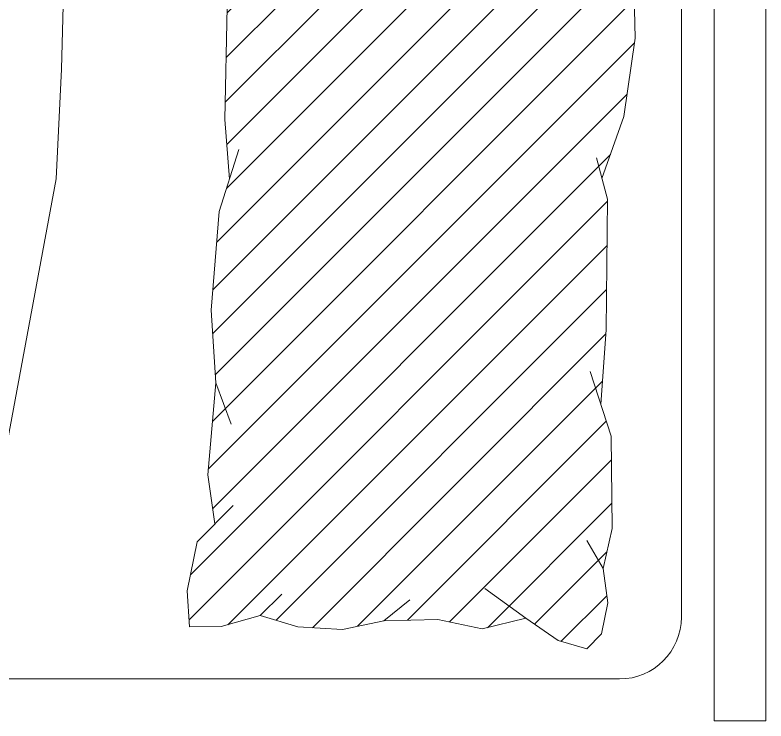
# Model space of a CAD drawing. Extents: x -23.8 to 23.6, y 264.2 to 287.5.
# Drawn here: x -9.816 to -9.208, y 282.57 to 283.141 of the extents above; entities that cross this region are included whole.
import ezdxf

# ---------------------------------------------------------------- set-up
doc = ezdxf.new("R2010")
doc.units = 0
doc.header["$LTSCALE"] = 4
doc.layers.add('MOBILIARIO', color=42, linetype='CONTINUOUS', lineweight=5)

# ---------------------------------------------------------------- blocks, each defined once
blk = doc.blocks.new('C-matri')
at = {"layer": 'MOBILIARIO'}
h = blk.add_hatch(dxfattribs=at)
h.set_pattern_fill('ANSI31', color=256, scale=0.2, style=0)
h.set_pattern_definition([(45, (-70.11554, -48.395696), (-0.0176776695, 0.0176776695), [])])
h.paths.add_polyline_path([(1.88391, -0.2212), (1.89321, -0.15799), (1.89156, -0.08836), (1.90191, -0.07469), (1.91489, -0.04085), (1.9111, -0.01329), (1.88004, -0.01505), (1.85546, -0.02996), (1.83925, -0.02715), (1.7989, -0.03199), (1.78471, -0.02566), (1.74513, -0.01779), (1.695, -0.02667), (1.69473, -0.02584), (1.67213, -0.02065), (1.62277, -0.02626), (1.60737, -0.00761), (1.57109, -0.0054), (1.56548, -0.03786), (1.57993, -0.06972), (1.56337, -0.1325), (1.56149, -0.2235), (1.5652, -0.27185), (1.55697, -0.29793), (1.55031, -0.37771), (1.55404, -0.43625), (1.54771, -0.51058), (1.55344, -0.55017), (1.53896, -0.56472), (1.53109, -0.60433), (1.53295, -0.6336), (1.55846, -0.63332), (1.58996, -0.6243), (1.62036, -0.63344), (1.65665, -0.63564), (1.68985, -0.62854), (1.73361, -0.62756), (1.76956, -0.63521), (1.80469, -0.6264), (1.83091, -0.6444), (1.85416, -0.65128), (1.86582, -0.63923), (1.87099, -0.61403), (1.8672, -0.58646), (1.87463, -0.55411), (1.8737, -0.47934), (1.86533, -0.45351), (1.86981, -0.39346), (1.87076, -0.28783), (1.86631, -0.27115)])
for p, q in [((1.93053, -0.62558), (1.93053, 0.04533)), ((1.56657, -0.46981), (1.55404, -0.43625)), ((1.8672, -0.58646), (1.85401, -0.5638)), ((1.71091, -0.6116), (1.68985, -0.62854))]:
    blk.add_line(p, q, dxfattribs=at)
blk.add_lwpolyline([(1.95703, 0.70953), (1.9989, 0.70953), (1.9989, -0.70953), (1.95703, -0.70953)], close=True, dxfattribs=at)
for points in [[(1.88053, -0.67558), (1.36226, -0.67558), (1.38577, -0.48339), (1.42496, -0.27158), (1.42928, -0.18298), (1.43291, -0.04912), (1.43758, 0.00798)], [(1.5652, -0.27185), (1.56149, -0.2235), (1.56337, -0.1325), (1.57993, -0.06972), (1.56548, -0.03786), (1.57109, -0.0054), (1.60737, -0.00761), (1.63112, -0.03638), (1.63749, -0.05135)], [(1.86631, -0.27115), (1.88391, -0.2212), (1.89321, -0.15799), (1.89156, -0.08836)], [(1.55344, -0.55017), (1.54771, -0.51058), (1.55404, -0.43625), (1.55031, -0.37771), (1.55697, -0.29793), (1.57276, -0.24787)], [(1.86533, -0.45351), (1.86981, -0.39346), (1.87076, -0.28783), (1.86186, -0.25449)], [(1.80469, -0.6264), (1.83091, -0.6444), (1.85416, -0.65128), (1.86582, -0.63923), (1.87099, -0.61403), (1.8672, -0.58646), (1.87463, -0.55411), (1.8737, -0.47934), (1.85684, -0.4273)], [(1.60739, -0.60714), (1.58996, -0.6243), (1.55846, -0.63332), (1.53295, -0.6336), (1.53109, -0.60433), (1.53896, -0.56472), (1.56804, -0.5355)], [(1.77154, -0.60253), (1.80469, -0.6264), (1.76956, -0.63521), (1.73361, -0.62756), (1.68985, -0.62854), (1.65665, -0.63564), (1.62036, -0.63344), (1.58996, -0.6243)]]:
    blk.add_lwpolyline(points, dxfattribs=at)
blk.add_arc((1.88053, -0.62558), 0.05, 270, 0, dxfattribs=at)

msp = doc.modelspace()

# ---------------------------------------------------------------- block references
at = {"layer": 'MOBILIARIO', "ltscale": 0.5, "xscale": 1.001443746147288, "yscale": 1.001443746147288, "zscale": 1.001443746147288}
msp.add_blockref('C-matri', (-11.20957, 283.28069), dxfattribs=at)

doc.saveas('drawing.dxf')
